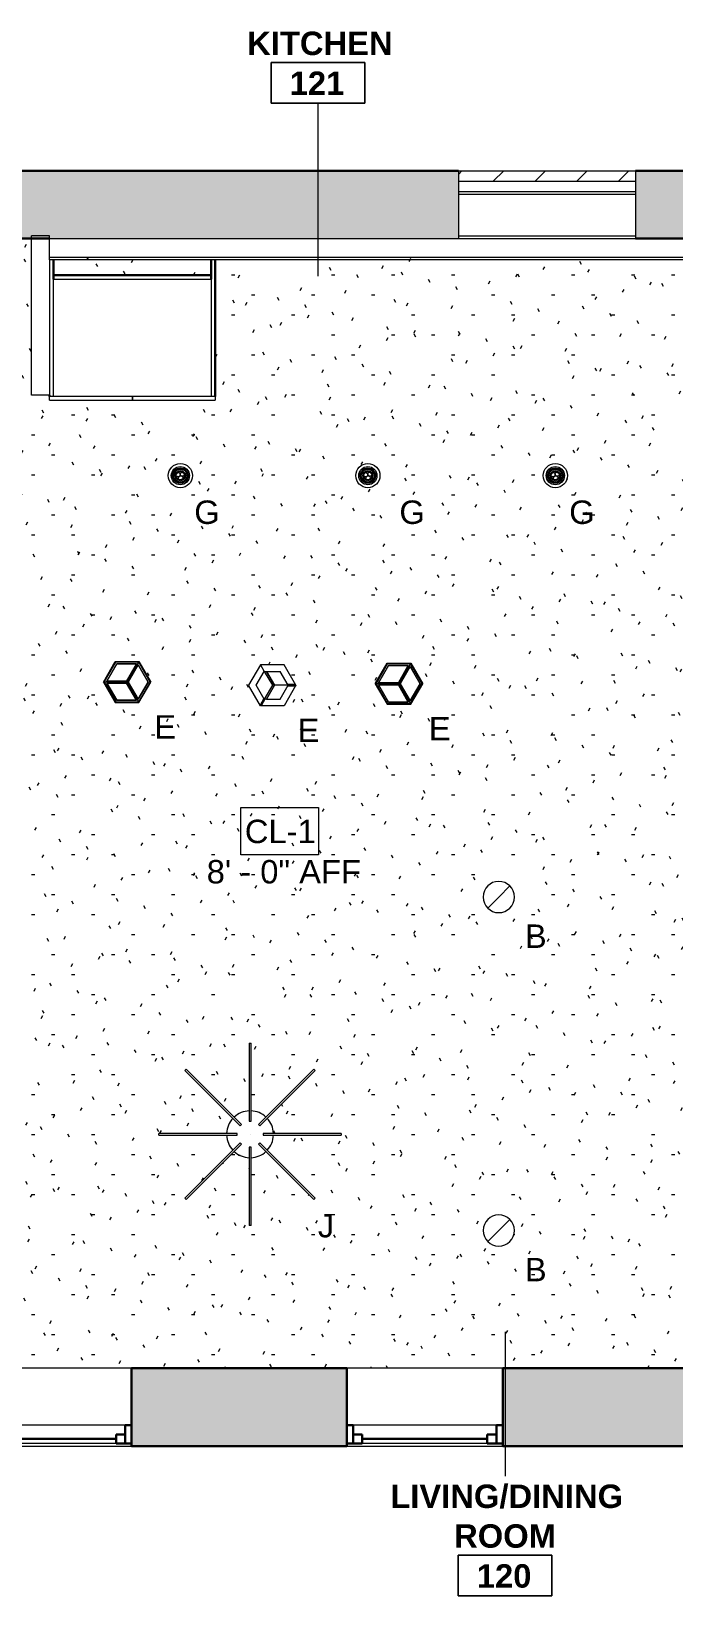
# Model space of a CAD drawing. Header units: inches. Extents: x -529 to 1063, y -2066 to -482.
# Drawn here: x 387.8 to 511.2, y -1958.6 to -1658.2 of the extents above; entities that cross this region are included whole.
import ezdxf

# ---------------------------------------------------------------- set-up
doc = ezdxf.new("R2010")
doc.units = ezdxf.units.IN
doc.header["$MEASUREMENT"] = 0
for name, color, linetype, lineweight in [('A-AREA-IDEN', 2, 'Continuous', 9), ('A-CLNG', 13, 'Continuous', 18), ('A-CLNG-IDEN', 151, 'Continuous', 9), ('A-CLNG-PATT', 13, 'Continuous', 18), ('A-GLAZ', 151, 'Continuous', 18), ('A-WALL', 113, 'Continuous', 18), ('A-WALL-PATT', 111, 'Continuous', 18), ('E-LITE-EQPM', 33, 'Continuous', 9), ('E-LITE-EQPM-IDEN', 33, 'Continuous', 9), ('I-WALL', 2, 'Continuous', 18), ('Q-CASE', 31, 'Continuous', 9)]:
    doc.layers.add(name, color=color, linetype=linetype, lineweight=lineweight)
doc.styles.add('Arial', font='arial.ttf', dxfattribs={"height": 4.5})
doc.styles.add('Swis721 Lt BT', font='swissl.ttf', dxfattribs={"height": 4.5})
doc.styles.add('Swis721 Lt BT_B', font='', dxfattribs={"height": 4.5})
doc.styles.get('Swis721 Lt BT_B').set_extended_font_data('Swis721 Lt BT', bold=True)
pattern_1 = [(0, (0, 0), (15.36, 3.84), [0.634, -10.886, 0.634, -10.886, -61.44]), (0, (0, 0), (15.36, 3.84), [-23.04, 0.634, -22.406, 0.634, -10.886, -26.88]), (0, (0, 0), (15.36, 3.84), [-57.6, 0.634, -7.046, 0.634, -18.566]), (120, (5.76, 1.92), (-11.0055376, 11.38215), [0.634, -10.886, 0.634, -10.886, -61.44]), (120, (5.76, 1.92), (-11.0055376, 11.38215), [-23.04, 0.634, -22.406, 0.634, -10.886, -26.88]), (120, (5.76, 1.92), (-11.0055376, 11.38215), [-57.6, 0.634, -7.046, 0.634, -18.566]), (240, (7.68, 9.6), (-4.3544624, -15.22215), [0.634, -10.886, 0.634, -10.886, -61.44]), (240, (7.68, 9.6), (-4.3544624, -15.22215), [-23.04, 0.634, -22.406, 0.634, -10.886, -26.88]), (240, (7.68, 9.6), (-4.3544624, -15.22215), [-57.6, 0.634, -7.046, 0.634, -18.566])]

# ---------------------------------------------------------------- blocks, each defined once
blk = doc.blocks.new('Window-Double-Hung - 30_ x 56_-5127126-1ST FLOOR - RCP')
at = {"layer": 'A-GLAZ', "color": 8, "lineweight": 30}
for p, q in [((-15, 7.5), (-15, -7.5)), ((-15, 7), (-12, 7)), ((-13.75, 7), (-13.75, 3.5)), ((-12, 7), (-12, 5.25)), ((-12, 6.125), (12, 6.125)), ((12, 7), (15, 7)), ((12, 7), (12, 5.25)), ((13.75, 7), (13.75, 3.5)), ((15, -7.5), (15, 7.5)), ((-15, 3.5), (-13.75, 3.5)), ((-13.75, 5.25), (-12, 5.25)), ((13.75, 5.25), (12, 5.25)), ((13.75, 3.5), (15, 3.5))]:
    blk.add_line(p, q, dxfattribs=at)
at = {"layer": 'A-GLAZ'}
for p, q in [((15, 7.5), (-15, 7.5)), ((-15, -7.5), (15, -7.5))]:
    blk.add_line(p, q, dxfattribs=at)
at = {"layer": 'A-GLAZ', "lineweight": 9}
for p, q in [((-12, 7), (12, 7)), ((-13.75, 3.5), (13.75, 3.5))]:
    blk.add_line(p, q, dxfattribs=at)
blk = doc.blocks.new('Lightart-Echo-Revit - Fin Type A - 35_D x 14_H-8 Fins-5361502-1ST FLOOR - RCP')
at = {"layer": 'E-LITE-EQPM'}
for p, q in [((-0.18, 17.5), (-0.18, 2.5)), ((-0.18, 17.5), (0.18, 17.5)), ((0.18, 2.5), (0.18, 17.5)), ((-12.5, 12.25), (-12.25, 12.5)), ((-12.5, 12.25), (-1.89, 1.64)), ((-1.64, 1.89), (-12.25, 12.5)), ((12.25, 12.5), (1.64, 1.89)), ((1.89, 1.64), (12.5, 12.25)), ((12.25, 12.5), (12.5, 12.25)), ((-2.5, 0.18), (-17.5, 0.18)), ((-17.5, -0.18), (-17.5, 0.18)), ((-2.5, -0.18), (-2.5, 0.18)), ((-1.89, 1.64), (-1.64, 1.89)), ((-0.18, 2.5), (0.18, 2.5)), ((1.64, 1.89), (1.89, 1.64)), ((17.5, 0.18), (2.5, 0.18)), ((2.5, 0.18), (2.5, -0.18)), ((17.5, 0.18), (17.5, -0.18)), ((-17.5, -0.18), (-2.5, -0.18)), ((-1.89, -1.64), (-12.5, -12.25)), ((-12.25, -12.5), (-1.64, -1.89)), ((-1.64, -1.89), (-1.89, -1.64)), ((-0.18, -2.5), (-0.18, -17.5)), ((0.18, -2.5), (-0.18, -2.5)), ((0.18, -17.5), (0.18, -2.5)), ((1.89, -1.64), (1.64, -1.89)), ((1.64, -1.89), (12.25, -12.5)), ((12.5, -12.25), (1.89, -1.64)), ((2.5, -0.18), (17.5, -0.18)), ((-12.25, -12.5), (-12.5, -12.25)), ((12.5, -12.25), (12.25, -12.5)), ((0.18, -17.5), (-0.18, -17.5))]:
    blk.add_line(p, q, dxfattribs=at)
at = {"layer": 'E-LITE-EQPM', "flags": 128}
blk.add_lwpolyline([(0, 0), (0, 0), (0, 0)], dxfattribs=at)
blk.add_lwpolyline([(0, 0), (0, 0), (0, 0)], dxfattribs=at)
at = {"layer": 'E-LITE-EQPM'}
for start, end in [(137.2661, 177.7056), (92.2944, 132.7339), (47.2661, 87.7056), (2.2944, 42.7339), (182.2944, 222.7339), (317.2661, 357.7056), (227.2661, 267.7056), (272.2944, 312.7339)]:
    blk.add_arc((0, 0), 4.5, start, end, dxfattribs=at)
blk = doc.blocks.new('VISA-CP5732-PETAL - CP5732-L30K-L-5406295-1ST FLOOR - RCP')
at = {"layer": 'E-LITE-EQPM'}
for p, q in [((-4.55, -0.82), (-2.26, 3.11)), ((-2.26, 3.11), (2.27, 3.11)), ((-2.26, 3.11), (-2.17, 2.97)), ((2.27, 3.11), (4.56, -0.83)), ((-4.38, -0.82), (-2.17, 2.97)), ((-1.99, 2.69), (-3.91, -0.61)), ((-3.91, -0.61), (-1.99, 2.69)), ((-2.17, 2.97), (2.23, 2.97)), ((1.8, 2.69), (-1.99, 2.69)), ((-1.99, 2.69), (1.8, 2.69)), ((-0.12, -0.61), (1.8, 2.69)), ((1.8, 2.69), (-0.12, -0.61)), ((2.23, 2.97), (0.03, -0.82)), ((2.15, 2.47), (0.23, -0.82)), ((0.23, -0.82), (2.15, 2.47)), ((4.07, -0.83), (2.15, 2.47)), ((2.15, 2.47), (4.07, -0.83)), ((2.23, 2.97), (4.44, -0.83)), ((-4.55, -0.82), (-2.26, -4.76)), ((0.03, -0.82), (-4.38, -0.82)), ((-4.38, -0.82), (-2.17, -4.62)), ((-3.91, -0.61), (-0.12, -0.61)), ((-0.12, -0.61), (-3.91, -0.61)), ((-0.12, -1), (-3.91, -1)), ((-3.91, -1), (-1.99, -4.3)), ((-1.99, -4.3), (-3.91, -1)), ((-3.91, -1), (-0.12, -1)), ((1.8, -4.3), (-0.12, -1)), ((-0.12, -1), (1.8, -4.3)), ((0.03, -0.82), (2.23, -4.62)), ((0.23, -0.82), (2.15, -4.12)), ((2.15, -4.12), (0.23, -0.82)), ((2.15, -4.12), (4.07, -0.83)), ((4.07, -0.83), (2.15, -4.12)), ((4.44, -0.83), (2.23, -4.62)), ((2.27, -4.76), (4.56, -0.83)), ((4.56, -0.83), (4.44, -0.83)), ((-2.17, -4.62), (-2.26, -4.76)), ((-2.26, -4.76), (2.27, -4.76)), ((2.23, -4.62), (-2.17, -4.62)), ((-1.99, -4.3), (1.8, -4.3)), ((1.8, -4.3), (-1.99, -4.3))]:
    blk.add_line(p, q, dxfattribs=at)
blk = doc.blocks.new('VISA-CP5730-PETAL - CP5730-L30K-L-5435345-1ST FLOOR - RCP')
at = {"layer": 'E-LITE-EQPM'}
for p, q in [((-2.38, 3.09), (-4.67, -0.84)), ((-2.38, 3.09), (-2.46, 2.95)), ((2.14, 3.09), (-2.38, 3.09)), ((-2.38, 3.09), (-1.65, 1.83)), ((-2.27, 3.09), (-2.38, 3.09)), ((-2.38, 3.09), (-1.65, 1.83)), ((-1.53, 1.83), (-2.27, 3.09)), ((4.43, -0.84), (2.14, 3.09)), ((-1.65, 1.83), (-3.2, -0.84)), ((-1.73, 1.69), (-2.46, 2.95)), ((-0.09, -0.84), (-1.65, 1.83)), ((-1.23, 1.83), (-1.65, 1.83)), ((0.33, -0.84), (-1.23, 1.83)), ((-1.23, 1.83), (1.39, 1.83)), ((-1.23, 1.83), (0.33, -0.84)), ((1.39, 1.83), (2.94, -0.84)), ((-2.38, -4.77), (-4.67, -0.84)), ((-3.2, -0.84), (-1.65, -3.51)), ((-1.65, -3.51), (-0.09, -0.84)), ((-1.23, -3.51), (0.33, -0.84)), ((0.33, -0.84), (-1.23, -3.51)), ((0.33, -0.84), (-0.09, -0.84)), ((2.94, -0.84), (0.33, -0.84)), ((2.94, -0.84), (1.39, -3.51)), ((4.43, -0.84), (2.14, -4.77)), ((4.35, -0.7), (2.86, -0.7)), ((4.35, -0.98), (2.86, -0.98)), ((2.94, -0.84), (4.43, -0.84)), ((2.94, -0.84), (4.43, -0.84)), ((4.43, -0.84), (4.35, -0.7)), ((4.43, -0.84), (4.35, -0.98)), ((-2.38, -4.77), (-1.65, -3.51)), ((2.14, -4.77), (-2.38, -4.77)), ((-1.65, -3.51), (-1.23, -3.51)), ((-1.23, -3.51), (1.39, -3.51))]:
    blk.add_line(p, q, dxfattribs=at)
blk = doc.blocks.new('Lighting_Ceiling-Mounted_Lucent_Axis_Mini_NorthAmerica - Not A Type - Load Type Catalog-5458882-1ST FLOOR - RCP')
at = {"layer": 'E-LITE-EQPM'}
for p, q in [((-1.26, 0.2), (-1.4, 0.2)), ((-1.26, 0.2), (-1.26, 0)), ((-0.18, 1.7), (-0.18, 1.48)), ((-0.18, 1.48), (0, 1.48)), ((0, 1.48), (0.18, 1.48)), ((0.18, 1.48), (0.18, 1.7)), ((1.4, 0.2), (1.26, 0.2)), ((1.26, 0.2), (1.26, 0)), ((-1.4, -0.2), (-1.26, -0.2)), ((-1.26, 0), (-1.26, -0.2)), ((-0.18, -1.48), (-0.18, -1.7)), ((-0.18, -1.48), (0, -1.48)), ((0, -1.48), (0.18, -1.48)), ((0.18, -1.7), (0.18, -1.48)), ((1.26, 0), (1.26, -0.2)), ((1.26, -0.2), (1.4, -0.2))]:
    blk.add_line(p, q, dxfattribs=at)
for centre, radius, start, end in [((0, 0), 2.32, 0, 180), ((0, 0), 1.75, 0, 180), ((0, 0), 1.48, 90, 270), ((0, 0), 1.4, 90, 270), ((0, 0), 1.26, 360, 180), ((0, 0), 0.974, 0, 180), ((0, 0), 0.867, 360, 180), ((0, 0), 0.787, 360, 180), ((-0.3, -0.39), 0.414, 90, 160.7023), ((-0.19, 0.45), 0.414, 179.6013, 296.6854), ((-0.3, -0.39), 0.414, 44.5173, 90), ((-0.3, -0.39), 0.414, 62.5276, 90), ((-0.19, 0.45), 0.414, 260.7693, 268.6811), ((-0.19, 0.45), 0.414, 275.6626, 283.5173), ((-0.19, 0.45), 0.414, 290.5436, 298.6652), ((0, 0), 1.48, 270, 90), ((0, 0), 1.4, 270, 90), ((-0.19, 0.45), 0.414, 296.6854, 330), ((-0.19, 0.45), 0.414, 302.4618, 330), ((0.48, -0.06), 0.414, 64.3466, 210), ((-0.19, 0.45), 0.414, 330, 46.23), ((-0.19, 0.45), 0.414, 32.9706, 41.4132), ((0.48, -0.06), 0.414, 135, 150), ((-0.19, 0.45), 0.414, 330, 343.2568), ((-0.19, 0.45), 0.414, 18.579, 27.0199), ((-0.19, 0.45), 0.414, 345, 358.4479), ((-0.19, 0.45), 0.414, 4.0061, 12.7107), ((0, 0), 2.32, 180, 0), ((0, 0), 1.75, 180, 0), ((0, 0), 1.26, 180, 360), ((0, 0), 0.974, 180, 360), ((0, 0), 0.867, 180, 360), ((0, 0), 0.787, 180, 360), ((-0.3, -0.39), 0.414, 298.7443, 315.4827), ((-0.3, -0.39), 0.414, 45, 58.345), ((-0.3, -0.39), 0.414, 301.655, 315), ((-0.3, -0.39), 0.414, 315.4827, 44.5173), ((0.48, -0.06), 0.414, 210, 285)]:
    blk.add_arc(centre, radius, start, end, dxfattribs=at)
blk = doc.blocks.new('Lighting_Ceiling-Mounted_Lucent_Axis_Mini_NorthAmerica - Not A Type - Load Type Catalog-V3-1ST FLOOR - RCP')
at = {"layer": 'E-LITE-EQPM'}
for p, q in [((-1.26, 0.2), (-1.4, 0.2)), ((-1.26, 0.2), (-1.26, 0)), ((-0.18, 1.69), (-0.18, 1.48)), ((-0.18, 1.48), (0, 1.48)), ((0, 1.48), (0.18, 1.48)), ((0.18, 1.48), (0.18, 1.69)), ((1.4, 0.2), (1.26, 0.2)), ((1.26, 0.2), (1.26, 0)), ((-1.4, -0.2), (-1.26, -0.2)), ((-1.26, 0), (-1.26, -0.2)), ((-0.18, -1.48), (-0.18, -1.7)), ((-0.18, -1.48), (0, -1.48)), ((0, -1.48), (0.18, -1.48)), ((0.18, -1.7), (0.18, -1.48)), ((1.26, 0), (1.26, -0.2)), ((1.26, -0.2), (1.4, -0.2))]:
    blk.add_line(p, q, dxfattribs=at)
for centre, radius, start, end in [((0, 0), 2.32, 0, 180), ((0, 0), 1.75, 0, 180), ((0, 0), 1.48, 90, 270), ((0, 0), 1.4, 90, 270), ((0, 0), 1.26, 360, 180), ((0, 0), 0.974, 0, 180), ((0, 0), 0.867, 360, 180), ((0, 0), 0.787, 360, 180), ((-0.3, -0.39), 0.414, 90, 160.7023), ((-0.19, 0.45), 0.414, 179.6013, 296.6854), ((-0.3, -0.39), 0.414, 44.5173, 90), ((-0.3, -0.39), 0.414, 62.5276, 90), ((-0.19, 0.45), 0.414, 260.7693, 268.6811), ((-0.19, 0.45), 0.414, 275.6626, 283.5173), ((-0.19, 0.45), 0.414, 290.5436, 298.6652), ((0, 0), 1.48, 270, 90), ((0, 0), 1.4, 270, 90), ((-0.19, 0.45), 0.414, 296.6854, 330), ((-0.19, 0.45), 0.414, 302.4618, 330), ((0.48, -0.06), 0.414, 64.3466, 210), ((-0.19, 0.45), 0.414, 330, 46.23), ((-0.19, 0.45), 0.414, 32.9706, 41.4132), ((0.48, -0.06), 0.414, 135, 150), ((-0.19, 0.45), 0.414, 330, 343.2568), ((-0.19, 0.45), 0.414, 18.579, 27.0199), ((-0.19, 0.45), 0.414, 345, 358.4479), ((-0.19, 0.45), 0.414, 4.0061, 12.7107), ((0, 0), 2.32, 180, 0), ((0, 0), 1.75, 180, 0), ((0, 0), 1.26, 180, 360), ((0, 0), 0.974, 180, 360), ((0, 0), 0.867, 180, 360), ((0, 0), 0.787, 180, 360), ((-0.3, -0.39), 0.414, 298.7443, 315.4827), ((-0.3, -0.39), 0.414, 45, 58.345), ((-0.3, -0.39), 0.414, 301.655, 315), ((-0.3, -0.39), 0.414, 315.4827, 44.5173), ((0.48, -0.06), 0.414, 210, 285)]:
    blk.add_arc(centre, radius, start, end, dxfattribs=at)
blk = doc.blocks.new('Downlight - Recessed Can - 6_ Incandescent - 277V-5290754-1ST FLOOR - RCP')
at = {"layer": 'E-LITE-EQPM'}
for q in [(-2.12, -2.12), (2.12, 2.12)]:
    blk.add_line((0, 0), q, dxfattribs=at)
for start, end in [(360, 180), (0, 180), (180, 360), (180, 360)]:
    blk.add_arc((0, 0), 3, start, end, dxfattribs=at)
blk = doc.blocks.new('CW Cupbd1 - Fridge 80_h x 24_d - 2 Doors-5959020-1ST FLOOR - RCP')
at = {"layer": 'Q-CASE', "lineweight": 30}
for p, q in [((2.75, -2.36), (2.75, -6.06)), ((33.01, -6.06), (33.01, -2.36)), ((33.76, -2.36), (33.76, -28.56)), ((2.75, -6.06), (2.75, -5.31)), ((2.75, -5.31), (33.01, -5.31)), ((33.01, -5.31), (33.01, -6.06)), ((2, -28.56), (2, -28.36))]:
    blk.add_line(p, q, dxfattribs=at)
at = {"layer": 'Q-CASE'}
for p, q in [((2.75, -28.56), (2.75, -6.06)), ((2.75, -6.06), (33.01, -6.06)), ((33.01, -6.06), (33.01, -28.56)), ((17.88, -28.56), (2, -28.56)), ((2, -29.31), (2, -28.56)), ((2, -29.31), (17.88, -29.31)), ((33.01, -28.56), (2.75, -28.56)), ((17.88, -29.31), (17.88, -28.56)), ((33.76, -28.56), (17.88, -28.56)), ((17.88, -28.56), (17.88, -29.31)), ((17.88, -29.31), (33.76, -29.31)), ((33.76, -28.56), (33.76, -29.31))]:
    blk.add_line(p, q, dxfattribs=at)
blk = doc.blocks.new('Room Tag - Room Name and Number-3379422-1ST FLOOR - RCP')
at = {"layer": 'A-AREA-IDEN'}
for p, q in [((-0.1881, -0.1636), (-0.1881, -0.0018)), ((-0.1881, -0.0018), (0.1869, -0.0018)), ((0.1869, -0.0018), (-0.1881, -0.0018)), ((-0.1881, -0.0018), (-0.1881, -0.1636)), ((0.1869, -0.0018), (0.1869, -0.1636)), ((0.1869, -0.1636), (0.1869, -0.0018)), ((0.1869, -0.1636), (-0.1881, -0.1636)), ((-0.1881, -0.1636), (0.1869, -0.1636))]:
    blk.add_line(p, q, dxfattribs=at)

msp = doc.modelspace()

# ---------------------------------------------------------------- hatches: boundary and pattern name
at = {"layer": 'A-CLNG-PATT'}
h = msp.add_hatch(dxfattribs=at)
h.set_pattern_fill('FP_1', color=256, style=0, pattern_type=2)
h.set_pattern_definition(pattern_1)
h.paths.add_polyline_path([(514.2, -1914.91), (514.2, -1795.96), (565.7, -1795.96), (565.7, -1748.09), (514.2, -1748.09), (514.2, -1702.09), (423.08, -1702.09), (423.08, -1729.05), (391.32, -1729.05), (391.31, -1728.09), (387.82, -1728.09), (387.82, -1697.97), (351.7, -1697.97), (351.7, -1914.02), (351.82, -1914.02), (351.82, -1914.91), (503.2, -1914.91)], flags=0)
h.paths.add_polyline_path([(372.57, -1891.48), (371.8, -1891.38), (371.07, -1891.08), (370.45, -1890.6), (369.97, -1889.98), (369.68, -1889.26), (369.57, -1888.48), (369.68, -1887.71), (369.97, -1886.98), (370.45, -1886.36), (371.07, -1885.88), (371.8, -1885.59), (372.57, -1885.48), (373.35, -1885.59), (374.07, -1885.88), (374.69, -1886.36), (375.17, -1886.98), (375.47, -1887.71), (375.57, -1888.48), (375.47, -1889.26), (375.17, -1889.98), (374.69, -1890.6), (374.07, -1891.08), (373.35, -1891.38)], flags=0)
h.paths.add_polyline_path([(477.57, -1891.48), (476.8, -1891.38), (476.07, -1891.08), (475.45, -1890.6), (474.97, -1889.98), (474.68, -1889.26), (474.57, -1888.48), (474.68, -1887.71), (474.97, -1886.98), (475.45, -1886.36), (476.07, -1885.88), (476.8, -1885.59), (477.57, -1885.48), (478.35, -1885.59), (479.07, -1885.88), (479.69, -1886.36), (480.17, -1886.98), (480.47, -1887.71), (480.57, -1888.48), (480.47, -1889.26), (480.17, -1889.98), (479.69, -1890.6), (479.07, -1891.08), (478.35, -1891.38)], flags=0)
h.paths.add_polyline_path([(429.65, -1887.52), (429.65, -1874.49), (428.43, -1874.3), (427.18, -1873.66), (426.81, -1873.29), (417.57, -1882.52), (417.32, -1882.27), (426.56, -1873.04), (426.18, -1872.67), (425.55, -1871.41), (425.35, -1870.2), (412.32, -1870.2), (412.32, -1869.85), (425.35, -1869.85), (425.55, -1868.63), (426.18, -1867.38), (426.56, -1867.01), (417.32, -1857.77), (417.57, -1857.52), (426.81, -1866.76), (427.18, -1866.38), (428.43, -1865.74), (429.65, -1865.55), (429.65, -1852.52), (430, -1852.52), (430, -1865.55), (431.21, -1865.74), (432.47, -1866.38), (432.84, -1866.76), (442.07, -1857.52), (442.32, -1857.77), (433.09, -1867.01), (433.46, -1867.38), (434.1, -1868.63), (434.29, -1869.85), (447.32, -1869.85), (447.32, -1870.2), (434.29, -1870.2), (434.1, -1871.41), (433.46, -1872.67), (433.09, -1873.04), (442.32, -1882.27), (442.07, -1882.52), (432.84, -1873.29), (432.47, -1873.66), (431.21, -1874.3), (430, -1874.49), (430, -1887.52)], flags=0)
h.paths.add_polyline_path([(431.55, -1872.4), (431.55, -1872.4), (431.53, -1872.37)], flags=0)
h.paths.add_polyline_path([(428.27, -1867.89), (428.27, -1867.89), (428.18, -1867.76)], flags=0)
h.paths.add_polyline_path([(372.57, -1827.45), (371.8, -1827.34), (371.07, -1827.04), (370.45, -1826.57), (369.97, -1825.95), (369.68, -1825.22), (369.57, -1824.45), (369.68, -1823.67), (369.97, -1822.95), (370.45, -1822.33), (371.07, -1821.85), (371.8, -1821.55), (372.57, -1821.45), (373.35, -1821.55), (374.07, -1821.85), (374.69, -1822.33), (375.17, -1822.95), (375.47, -1823.67), (375.57, -1824.45), (375.47, -1825.22), (375.17, -1825.95), (374.69, -1826.57), (374.07, -1827.04), (373.35, -1827.34)], flags=0)
h.paths.add_polyline_path([(477.57, -1827.45), (476.8, -1827.34), (476.07, -1827.04), (475.45, -1826.57), (474.97, -1825.95), (474.68, -1825.22), (474.57, -1824.45), (474.68, -1823.67), (474.97, -1822.95), (475.45, -1822.33), (476.07, -1821.85), (476.8, -1821.55), (477.57, -1821.45), (478.35, -1821.55), (479.07, -1821.85), (479.69, -1822.33), (480.17, -1822.95), (480.47, -1823.67), (480.57, -1824.45), (480.47, -1825.22), (480.17, -1825.95), (479.69, -1826.57), (479.07, -1827.04), (478.35, -1827.34)], flags=0)
h.paths.add_polyline_path([(431.93, -1787.73), (431.82, -1787.72), (429.53, -1783.79), (431.82, -1779.86), (436.34, -1779.86), (438.63, -1783.79), (436.34, -1787.73), (433.27, -1787.73)], flags=0)
h.paths.add_polyline_path([(458.75, -1787.42), (456.16, -1787.42), (453.87, -1783.48), (456.16, -1779.55), (460.68, -1779.55), (462.97, -1783.48), (460.68, -1787.42), (460.16, -1787.42)], flags=0)
h.paths.add_polyline_path([(408.35, -1787.09), (403.94, -1787.09), (401.65, -1783.16), (403.94, -1779.23), (408.46, -1779.23), (410.75, -1783.16), (408.46, -1787.09), (408.43, -1787.09)], flags=0)
h.paths.add_polyline_path([(542.88, -1771.94), (542.1, -1771.84), (541.38, -1771.54), (540.76, -1771.06), (540.28, -1770.44), (539.98, -1769.71), (539.88, -1768.94), (539.98, -1768.16), (540.28, -1767.44), (540.76, -1766.82), (541.38, -1766.34), (542.1, -1766.04), (542.88, -1765.94), (543.66, -1766.04), (544.38, -1766.34), (545, -1766.82), (545.48, -1767.44), (545.78, -1768.16), (545.88, -1768.94), (545.78, -1769.71), (545.48, -1770.44), (545, -1771.06), (544.38, -1771.54), (543.66, -1771.84)], flags=0)
h.paths.add_polyline_path([(416.44, -1745.83), (415.43, -1745.6), (414.62, -1744.96), (414.17, -1744.03), (414.17, -1742.99), (414.62, -1742.06), (415.43, -1741.42), (416.44, -1741.19), (417.45, -1741.42), (418.26, -1742.06), (418.7, -1742.99), (418.69, -1744.06), (418.26, -1744.96), (417.45, -1745.6), (416.83, -1745.74)], flags=0)
h.paths.add_polyline_path([(452.44, -1745.83), (451.43, -1745.6), (450.62, -1744.96), (450.17, -1744.03), (450.18, -1742.98), (450.62, -1742.06), (451.43, -1741.42), (452.44, -1741.19), (453.45, -1741.42), (454.26, -1742.07), (454.7, -1742.99), (454.7, -1744.04), (454.25, -1744.96), (453.45, -1745.6), (452.52, -1745.81)], flags=0)
h.paths.add_polyline_path([(488.44, -1745.83), (487.43, -1745.6), (486.62, -1744.95), (486.17, -1744.03), (486.18, -1742.97), (486.63, -1742.06), (487.43, -1741.42), (488.44, -1741.19), (489.45, -1741.42), (490.26, -1742.06), (490.7, -1743.04), (490.7, -1744.03), (490.26, -1744.96), (489.45, -1745.6), (488.57, -1745.8)], flags=0)
h.paths.add_polyline_path([(372.57, -1727.48), (371.8, -1727.38), (371.07, -1727.08), (370.45, -1726.6), (369.97, -1725.98), (369.68, -1725.26), (369.57, -1724.48), (369.68, -1723.71), (369.97, -1722.98), (370.45, -1722.36), (371.07, -1721.88), (371.8, -1721.59), (372.57, -1721.48), (373.35, -1721.59), (374.07, -1721.88), (374.69, -1722.36), (375.17, -1722.98), (375.47, -1723.71), (375.57, -1724.48), (375.47, -1725.26), (375.17, -1725.98), (374.69, -1726.6), (374.07, -1727.08), (373.35, -1727.38)], flags=0)
h.paths.add_polyline_path([(401.17, -1705.05), (422.33, -1705.05), (422.33, -1702.09), (392.07, -1702.09), (392.07, -1705.05), (401.04, -1705.05)], flags=0)
at = {"layer": 'A-WALL-PATT', "lineweight": 9}
h = msp.add_hatch(color=7, dxfattribs=at)
h.paths.add_polyline_path([(503.82, -1697.97), (518.38, -1697.97), (518.38, -1684.97), (503.82, -1684.97), (503.82, -1697.47)], flags=0)
h.paths.add_polyline_path([(469.82, -1697.97), (469.82, -1684.97), (339.7, -1684.97), (339.7, -1697.97), (447.26, -1697.97)], flags=0)
h = msp.add_hatch(dxfattribs=at)
h.set_pattern_fill('FP_2', color=256, style=0, pattern_type=2)
h.set_pattern_definition([(45, (0, 0), (-4.006467, 4.006467), [])])
h.paths.add_polyline_path([(469.82, -1686.97), (503.82, -1686.97), (503.82, -1684.97), (469.82, -1684.97)], flags=0)
h = msp.add_hatch(dxfattribs=at)
h.set_pattern_fill('FP_1', color=256, style=0, pattern_type=2)
h.set_pattern_definition(pattern_1)
h.paths.add_polyline_path([(514.2, -1702.09), (514.2, -1701.59), (391.32, -1701.59), (391.32, -1702.09), (503.2, -1702.09)], flags=0)
h.paths.add_polyline_path([(565.7, -1702.09), (565.7, -1701.59), (517.7, -1701.59), (517.7, -1702.09), (559.15, -1702.09)], flags=0)
h = msp.add_hatch(color=7, dxfattribs=at)
h.paths.add_polyline_path([(998.98, -1929.91), (998.98, -1914.91), (996.73, -1914.91), (996.73, -1929.91)], flags=0)
h.paths.add_polyline_path([(950.78, -1929.91), (956.73, -1929.91), (956.73, -1914.91), (929.72, -1914.91), (929.72, -1929.91)], flags=0)
h.paths.add_polyline_path([(894.83, -1929.91), (903.72, -1929.91), (903.72, -1914.91), (875.09, -1914.91), (875.09, -1929.91)], flags=0)
h.paths.add_polyline_path([(807.14, -1929.91), (849.09, -1929.91), (849.09, -1914.91), (807.14, -1914.91)], flags=0)
h.paths.add_polyline_path([(781.14, -1929.91), (781.14, -1914.91), (741.85, -1914.91), (741.85, -1929.91)], flags=0)
h.paths.add_polyline_path([(715.85, -1929.91), (715.85, -1914.91), (631.94, -1914.91), (631.94, -1929.91)], flags=0)
h.paths.add_polyline_path([(601.94, -1929.91), (601.94, -1914.91), (549.69, -1914.91), (549.69, -1929.91)], flags=0)
h.paths.add_polyline_path([(503.2, -1929.91), (519.69, -1929.91), (519.69, -1914.91), (478.37, -1914.91), (478.37, -1929.91)], flags=0)
h.paths.add_polyline_path([(407.08, -1929.91), (448.37, -1929.91), (448.37, -1914.91), (407.08, -1914.91)], flags=0)
h.paths.add_polyline_path([(377.08, -1929.91), (377.08, -1914.91), (335.08, -1914.91), (335.08, -1929.91)], flags=0)

# ---------------------------------------------------------------- linework, layer by layer
at = {"layer": 'A-AREA-IDEN'}
for p, q in [((442.88, -1705.21), (442.88, -1671.95)), ((478.81, -1907.97), (478.81, -1935.67))]:
    msp.add_line(p, q, dxfattribs=at)
at = {"layer": 'A-CLNG'}
for centre, start, end in [((477.57, -1824.45), 0, 180), ((477.57, -1824.45), 180, 0), ((477.57, -1888.48), 0, 180), ((477.57, -1888.48), 180, 0)]:
    msp.add_arc(centre, 3, start, end, dxfattribs=at)
at = {"layer": 'A-CLNG-IDEN', "flags": 128}
msp.add_lwpolyline([(428.06, -1807.23), (442.94, -1807.23), (442.94, -1816.36), (428.06, -1816.36)], close=True, dxfattribs=at)
at = {"layer": 'A-WALL', "color": 8, "lineweight": 30}
for p, q in [((346.96, -1684.97), (469.82, -1684.97)), ((503.82, -1684.97), (518.38, -1684.97)), ((391.32, -1697.97), (351.7, -1697.97)), ((531.38, -1697.97), (503.82, -1697.97)), ((407.08, -1914.91), (448.37, -1914.91)), ((478.37, -1914.91), (519.69, -1914.91)), ((448.37, -1929.91), (407.08, -1929.91)), ((519.69, -1929.91), (478.37, -1929.91))]:
    msp.add_line(p, q, dxfattribs=at)
at = {"layer": 'A-WALL', "lineweight": 9}
for p, q in [((469.82, -1684.97), (469.82, -1697.97)), ((503.82, -1684.97), (503.82, -1697.97))]:
    msp.add_line(p, q, dxfattribs=at)
at = {"layer": 'A-WALL'}
for p, q in [((469.82, -1684.97), (503.82, -1684.97)), ((469.82, -1686.97), (503.82, -1686.97)), ((469.82, -1688.97), (503.82, -1688.97)), ((469.82, -1689.47), (503.82, -1689.47)), ((387.82, -1697.97), (387.82, -1697.47)), ((391.32, -1702.09), (391.32, -1697.47)), ((469.82, -1697.47), (503.82, -1697.47)), ((391.32, -1697.97), (469.82, -1697.97)), ((565.7, -1701.59), (391.32, -1701.59))]:
    msp.add_line(p, q, dxfattribs=at)
at = {"layer": 'I-WALL', "lineweight": 9}
msp.add_line((391.32, -1697.47), (387.82, -1697.47), dxfattribs=at)
at = {"layer": 'I-WALL'}
for p, q in [((387.82, -1728.09), (387.82, -1697.97)), ((469.82, -1697.97), (503.82, -1697.97)), ((391.32, -1702.09), (391.32, -1728.09)), ((514.2, -1702.09), (391.32, -1702.09)), ((391.32, -1728.09), (387.82, -1728.09))]:
    msp.add_line(p, q, dxfattribs=at)

# ---------------------------------------------------------------- block references
at = {"layer": 'A-AREA-IDEN', "xscale": 47.99999999999997, "yscale": 47.99999999999997, "zscale": 47.99999999999997}
for p in [(442.88, -1664.1), (478.81, -1950.79)]:
    msp.add_blockref('Room Tag - Room Name and Number-3379422-1ST FLOOR - RCP', p, dxfattribs=at)
at = {"layer": 'A-GLAZ', "rotation": 180}
for p in [(392.08, -1922.41), (463.37, -1922.41)]:
    msp.add_blockref('Window-Double-Hung - 30_ x 56_-5127126-1ST FLOOR - RCP', p, dxfattribs=at)
at = {"layer": 'E-LITE-EQPM', "extrusion": (0, 0, -1)}
for name, p, rotation in [('Lighting_Ceiling-Mounted_Lucent_Axis_Mini_NorthAmerica - Not A Type - Load Type Catalog-5458882-1ST FLOOR - RCP', (-416.44, -1743.51), 270.0000000000003), ('Lighting_Ceiling-Mounted_Lucent_Axis_Mini_NorthAmerica - Not A Type - Load Type Catalog-V3-1ST FLOOR - RCP', (-452.44, -1743.51), 270.0000000000003), ('Lighting_Ceiling-Mounted_Lucent_Axis_Mini_NorthAmerica - Not A Type - Load Type Catalog-5458882-1ST FLOOR - RCP', (-488.44, -1743.51), 270.0000000000003), ('VISA-CP5732-PETAL - CP5732-L30K-L-5406295-1ST FLOOR - RCP', (-406.2, -1783.98), 180), ('VISA-CP5730-PETAL - CP5730-L30K-L-5435345-1ST FLOOR - RCP', (-434.2, -1784.63), 180), ('VISA-CP5732-PETAL - CP5732-L30K-L-5406295-1ST FLOOR - RCP', (-458.41, -1784.31), 180)]:
    msp.add_blockref(name, p, dxfattribs=dict(at, rotation=rotation))
at = {"layer": 'E-LITE-EQPM'}
for name, p in [('Downlight - Recessed Can - 6_ Incandescent - 277V-5290754-1ST FLOOR - RCP', (477.57, -1824.45)), ('Lightart-Echo-Revit - Fin Type A - 35_D x 14_H-8 Fins-5361502-1ST FLOOR - RCP', (429.82, -1870.02)), ('Downlight - Recessed Can - 6_ Incandescent - 277V-5290754-1ST FLOOR - RCP', (477.57, -1888.48))]:
    msp.add_blockref(name, p, dxfattribs=at)
at = {"layer": 'Q-CASE'}
msp.add_blockref('CW Cupbd1 - Fridge 80_h x 24_d - 2 Doors-5959020-1ST FLOOR - RCP', (389.33, -1699.73), dxfattribs=at)

# ---------------------------------------------------------------- texts
at = {"layer": 'A-AREA-IDEN', "char_height": 4.5, "attachment_point": 1, "style": 'Swis721 Lt BT_B'}
for s, insert, width in [('KITCHEN', (429.26, -1658.24), 32.8755), ('121', (437.43, -1665.9), 12.726), ('LIVING/DINING', (456.75, -1937.29), 53.328), ('ROOM', (469, -1944.92), 23.7855), ('120', (473.36, -1952.59), 12.726)]:
    msp.add_mtext(s, dxfattribs=dict(at, insert=insert, width=width))
at = {"layer": 'A-CLNG-IDEN', "char_height": 4.5, "attachment_point": 1, "style": 'Swis721 Lt BT'}
for s, insert, width in [('CL-1', (428.81, -1809.6), 16.059), ('8\' - 0" AFF', (421.49, -1817.34), 33.7845)]:
    msp.add_mtext(s, dxfattribs=dict(at, insert=insert, width=width))
at = {"layer": 'E-LITE-EQPM-IDEN', "char_height": 4.5, "attachment_point": 1, "style": 'Arial'}
for s, insert, width in [('G', (419.1, -1748.29), 6.06), ('G', (458.49, -1748.29), 6.06), ('G', (491.1, -1748.29), 6.06), ('E', (411.41, -1789.53), 5.151), ('E', (438.94, -1790.18), 5.151), ('E', (464.14, -1789.86), 5.151), ('B', (482.58, -1829.72), 5.151), ('J', (442.84, -1885.32), 3.939), ('B', (482.58, -1893.76), 5.151)]:
    msp.add_mtext(s, dxfattribs=dict(at, insert=insert, width=width))

doc.saveas('drawing.dxf')
